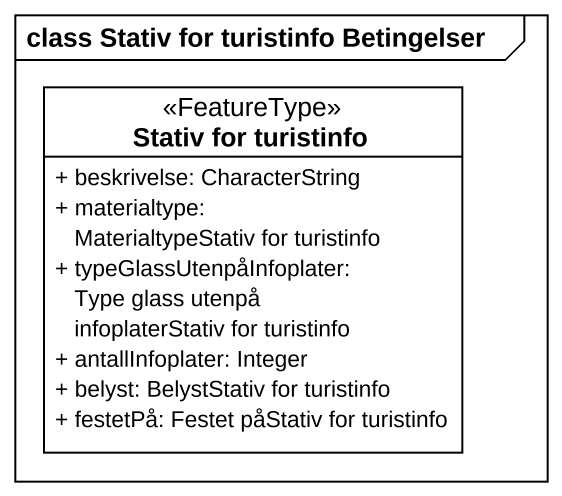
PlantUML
@startuml
mainframe class Stativ for turistinfo Betingelser
hide circle
hide empty members
skinparam classAttributeIconSize 0
class "Stativ for turistinfo" as Stativ_for_turistinfo <<FeatureType>> {
  + beskrivelse: CharacterString
  + materialtype: MaterialtypeStativ for turistinfo
  + typeGlassUtenpåInfoplater: Type glass utenpå infoplaterStativ for turistinfo
  + antallInfoplater: Integer
  + belyst: BelystStativ for turistinfo
  + festetPå: Festet påStativ for turistinfo
}
@enduml
